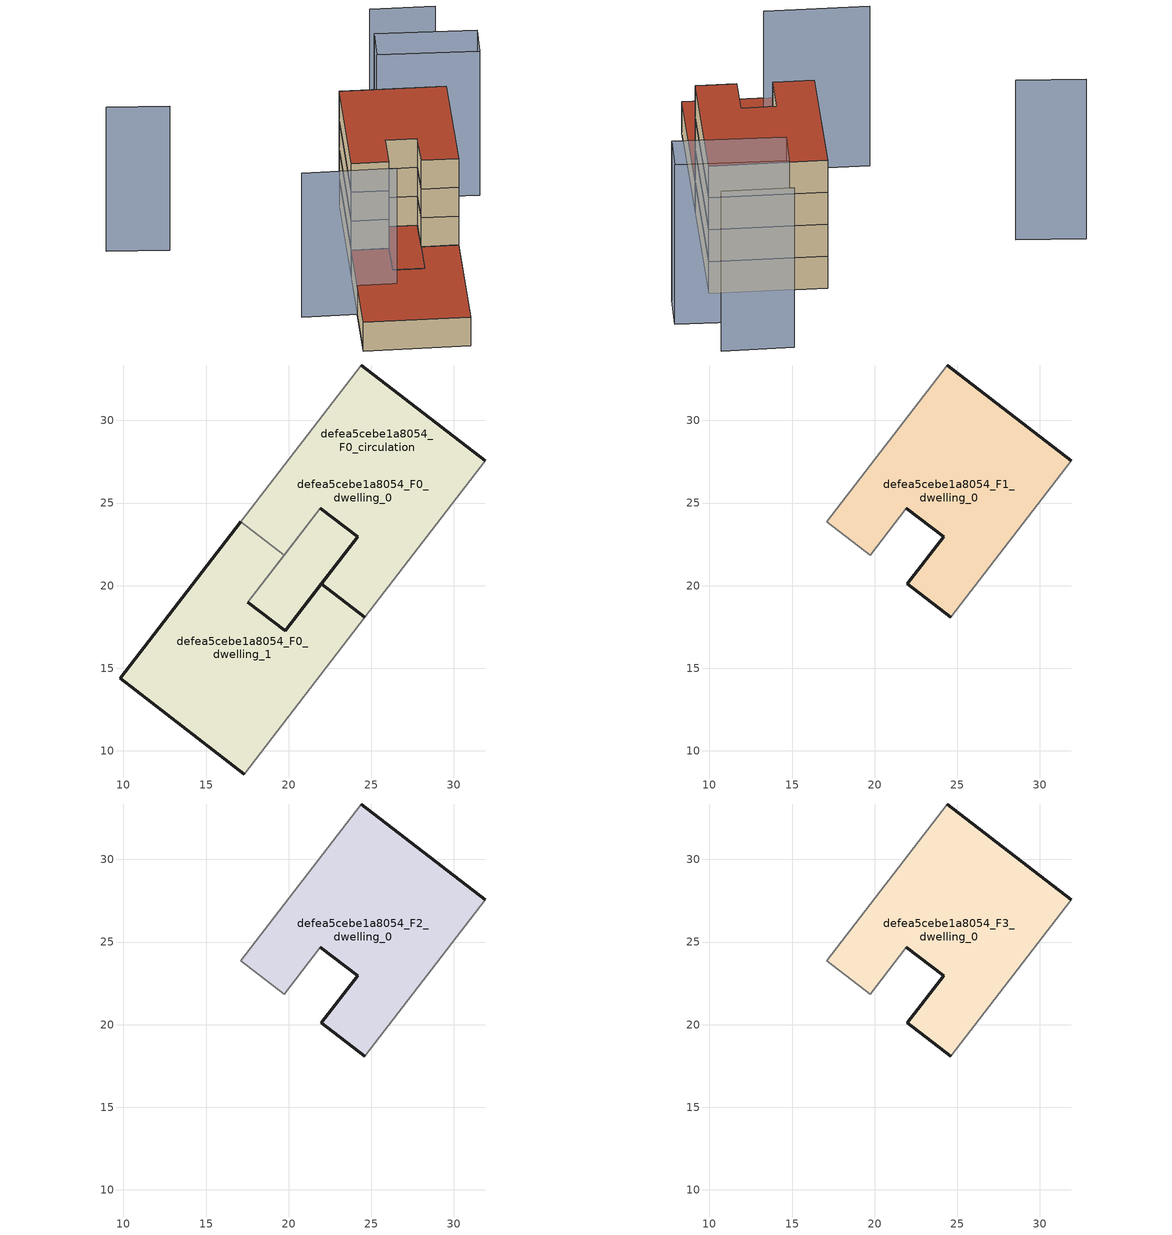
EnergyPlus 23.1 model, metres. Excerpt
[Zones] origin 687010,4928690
defea5cebe1a8054_F0_dwelling_0
 floor ground (EU_floor_Construction): 24.17,22.96 23.31,21.85 21.98,20.11 19.79,17.27 17.54,19 21.05,23.57 21.91,24.69 z0; 31.91,27.57 24.61,18.09 21.98,20.11 23.31,21.85 24.17,22.96 21.91,24.69 21.05,23.57 19.72,21.85 17.09,23.87 24.39,33.35 z0
 wall outside (EU_wall_Construction): 31.91,27.57 24.39,33.35 / 21.91,24.69 24.17,22.96 21.98,20.11 24.61,18.09 z0:3
 wall adiabatic (EU_wall_Construction): 24.39,33.35 17.09,23.87 / 19.72,21.85 21.91,24.69 / 24.61,18.09 31.91,27.57 z0:3
 wall to defea5cebe1a8054_F0_dwelling_1 (EU_wall_Construction): 17.09,23.87 19.72,21.85 z0:3
 roof outside (EU_floor_Construction): 24.61,18.09 31.91,27.57 24.39,33.35 17.09,23.87 19.72,21.85 21.05,23.57 21.91,24.69 24.17,22.96 23.31,21.85 21.98,20.11 z3; 21.98,20.11 23.41,21.97 24.17,22.96 21.91,24.69 21.05,23.57 17.54,19 19.79,17.27 z3
defea5cebe1a8054_F0_dwelling_1
 floor ground (EU_floor_Construction): 21.98,20.11 24.61,18.09 17.32,8.6 9.8,14.39 17.09,23.87 19.72,21.85 17.54,19 19.79,17.27 z0; 24.17,22.96 21.98,20.11 19.79,17.27 17.54,19 21.91,24.69 z0
 wall outside (EU_wall_Construction): 17.09,23.87 9.8,14.39 17.32,8.6 / 24.61,18.09 21.98,20.11 19.79,17.27 17.54,19 z0:3
 wall adiabatic (EU_wall_Construction): 17.32,8.6 24.61,18.09 / 17.54,19 19.72,21.85 z0:3
 roof outside (EU_roof_Construction): 24.17,22.96 21.91,24.69 17.54,19 19.79,17.27 21.98,20.11 z3; 17.32,8.6 24.61,18.09 21.98,20.11 19.79,17.27 17.54,19 19.72,21.85 17.09,23.87 9.8,14.39 z3
defea5cebe1a8054_F0_circulation
 floor ground (EU_floor_Construction): 24.17,22.96 23.31,21.85 21.98,20.11 19.79,17.27 17.54,19 21.05,23.57 21.91,24.69 z0; 31.91,27.57 24.61,18.09 21.98,20.11 23.49,22.07 24.17,22.96 21.91,24.69 20.79,23.23 19.72,21.85 17.09,23.87 24.39,33.35 z0; 21.98,20.11 24.61,18.09 17.32,8.6 9.8,14.39 17.09,23.87 19.72,21.85 17.54,19 19.79,17.27 z0
 wall outside (EU_wall_Construction): 17.54,19 19.79,17.27 24.17,22.96 21.91,24.69 z0:3
 wall adiabatic (EU_wall_Construction): 21.91,24.69 17.54,19 z0:3
 roof outside (EU_roof_Construction): 21.98,20.11 23.31,21.85 24.17,22.96 21.91,24.69 21.05,23.57 17.54,19 19.79,17.27 z3; 24.61,18.09 31.91,27.57 24.39,33.35 17.09,23.87 19.72,21.85 20.79,23.23 21.91,24.69 24.17,22.96 23.49,22.07 21.98,20.11 z3; 17.32,8.6 24.61,18.09 21.98,20.11 19.79,17.27 17.54,19 19.72,21.85 17.09,23.87 9.8,14.39 z3
defea5cebe1a8054_F1_dwelling_0
 floor outside (EU_floor_Construction): 31.91,27.57 24.61,18.09 21.98,20.11 23.31,21.85 24.17,22.96 21.91,24.69 19.72,21.85 17.09,23.87 24.39,33.35 z3
 wall outside (EU_wall_Construction): 31.91,27.57 24.39,33.35 / 21.91,24.69 24.17,22.96 21.98,20.11 24.61,18.09 z3:6
 wall adiabatic (EU_wall_Construction): 24.39,33.35 17.09,23.87 19.72,21.85 21.91,24.69 / 24.61,18.09 31.91,27.57 z3:6
defea5cebe1a8054_F2_dwelling_0
 floor to defea5cebe1a8054_F1_dwelling_0 (EU_floor_Construction): 31.91,27.57 24.61,18.09 21.98,20.11 24.17,22.96 21.91,24.69 19.72,21.85 17.09,23.87 24.39,33.35 z6
 wall outside (EU_wall_Construction): 31.91,27.57 24.39,33.35 / 21.91,24.69 24.17,22.96 21.98,20.11 24.61,18.09 z6:9
 wall adiabatic (EU_wall_Construction): 24.39,33.35 17.09,23.87 19.72,21.85 21.91,24.69 / 24.61,18.09 31.91,27.57 z6:9
defea5cebe1a8054_F3_dwelling_0
 floor to defea5cebe1a8054_F2_dwelling_0 (EU_floor_Construction): 31.91,27.57 24.61,18.09 21.98,20.11 24.17,22.96 21.91,24.69 19.72,21.85 17.09,23.87 24.39,33.35 z9
 wall outside (EU_wall_Construction): 31.91,27.57 24.39,33.35 / 21.91,24.69 24.17,22.96 21.98,20.11 24.61,18.09 z9:12
 wall adiabatic (EU_wall_Construction): 24.39,33.35 17.09,23.87 19.72,21.85 21.91,24.69 / 24.61,18.09 31.91,27.57 z9:12
 roof outside (EU_roof_Construction): 24.61,18.09 31.91,27.57 24.39,33.35 17.09,23.87 19.72,21.85 21.91,24.69 24.17,22.96 21.98,20.11 z12
shading: 16.29,17.08 9.59,22.21 / 36.96,34.5 32.34,38.04 / 8.51,38.19 4.31,41.88 / 34.78,26.37 27.69,32.07 / 27.69,32.07 29.88,34.79 / 29.88,34.79 36.97,29.09 / 36.97,29.09 34.78,26.37 z0:15
[Building]
EU S2 Campaign: North Axis=0; Terrain=City; Solar Distribution=FullExterior
[Site:Location]
Bologna: Latitude=44.5; Longitude=11.25; Time Zone=1; Elevation=37
[SizingPeriod:WeatherFileDays]
AnnualSizingPeriod: Begin Month=1; Begin Day of Month=1; End Month=12; End Day of Month=31; Day of Week for Start Day=Monday; Use Weather File Daylight Saving Period=No; Use Weather File Rain and Snow Indicators=No
[MATERIAL]
EU_InternalMass_Material: Roughness=MediumRough; Thickness=0.1; Conductivity=1; Density=1800; Specific Heat=900; Thermal Absorptance=0.9; Solar Absorptance=0.7; Visible Absorptance=0.7
[MATERIAL:NOMASS] Roughness=MediumRough; Thermal Absorptance=0.9; Solar Absorptance=0.7; Visible Absorptance=0.7
Name | Thermal Resistance
EU_wall_NoMass | 0.937881
EU_roof_NoMass | 0.548572
EU_floor_NoMass | 0.71348
[CONSTRUCTION]
EU_wall_Construction: EU_wall_NoMass
EU_roof_Construction: EU_roof_NoMass
EU_floor_Construction: EU_floor_NoMass
EU_InternalMass_Construction: EU_InternalMass_Material
[ZONE] Type=1; Multiplier=1; Ceiling Height=autocalculate; Floor Area=autocalculate; Part of Total Floor Area=Yes
Name | Volume
defea5cebe1a8054_F0_dwelling_0 | 371.112
defea5cebe1a8054_F1_dwelling_0; defea5cebe1a8054_F2_dwelling_0; defea5cebe1a8054_F3_dwelling_0 | 309.828
defea5cebe1a8054_F0_dwelling_1 | 371.11
defea5cebe1a8054_F0_circulation | 680.94
[INTERNALMASS] Construction=EU_InternalMass_Construction
Name | Zone or ZoneList | Surface Area
defea5cebe1a8054_F0_dwelling_0_EU_InternalMass | defea5cebe1a8054_F0_dwelling_0 | 103.276
defea5cebe1a8054_F0_dwelling_1_EU_InternalMass | defea5cebe1a8054_F0_dwelling_1 | 103.276
defea5cebe1a8054_F1_dwelling_0_EU_InternalMass | defea5cebe1a8054_F1_dwelling_0 | 227.64
defea5cebe1a8054_F2_dwelling_0_EU_InternalMass | defea5cebe1a8054_F2_dwelling_0 | 227.64
defea5cebe1a8054_F3_dwelling_0_EU_InternalMass | defea5cebe1a8054_F3_dwelling_0 | 227.64
[OTHEREQUIPMENT] Fuel Type=Electricity; Design Level Calculation Method=Watts/Area; Power per Zone Floor Area=1; Fraction Latent=0; Fraction Radiant=0; Fraction Lost=0; Carbon Dioxide Generation Rate=0; EndUse Subcategory=EU_Step8_InternalGains
Name | Zone or ZoneList or Space or SpaceList | Schedule
EU_Step8_InternalGain_defea5cebe1a8054_F0_dwelling_0_f000 | defea5cebe1a8054_F0_dwelling_0 | EU_Step8_GainSchedule_defea5cebe1a8054_F0_dwelling_0_f000
EU_Step8_InternalGain_defea5cebe1a8054_F0_dwelling_1_f000 | defea5cebe1a8054_F0_dwelling_1 | EU_Step8_GainSchedule_defea5cebe1a8054_F0_dwelling_1_f000
EU_Step8_InternalGain_defea5cebe1a8054_F1_dwelling_0_f000 | defea5cebe1a8054_F1_dwelling_0 | EU_Step8_GainSchedule_defea5cebe1a8054_F1_dwelling_0_f000
EU_Step8_InternalGain_defea5cebe1a8054_F2_dwelling_0_f000 | defea5cebe1a8054_F2_dwelling_0 | EU_Step8_GainSchedule_defea5cebe1a8054_F2_dwelling_0_f000
EU_Step8_InternalGain_defea5cebe1a8054_F3_dwelling_0_f000 | defea5cebe1a8054_F3_dwelling_0 | EU_Step8_GainSchedule_defea5cebe1a8054_F3_dwelling_0_f000
[ZONEINFILTRATION:DESIGNFLOWRATE]
EU_Circulation_Infiltration_defea5cebe1a8054_F0_circulation: Zone or ZoneList or Space or SpaceList=defea5cebe1a8054_F0_circulation; Schedule=EU_AlwaysOn; Design Flow Rate Calculation Method=Flow/Area; Flow Rate per Floor Area=0.0005; Constant Term Coefficient=1; Temperature Term Coefficient=0; Velocity Term Coefficient=0; Velocity Squared Term Coefficient=0
[ZONEVENTILATION:DESIGNFLOWRATE] Schedule=EU_AlwaysOn; Design Flow Rate Calculation Method=AirChanges/Hour; Air Changes per Hour=0.687892; Ventilation Type=Natural; Fan Pressure Rise=0; Fan Total Efficiency=1; Constant Term Coefficient=1; Temperature Term Coefficient=0; Velocity Term Coefficient=0; Velocity Squared Term Coefficient=0; Minimum Indoor Temperature=-100; Maximum Indoor Temperature=100; Delta Temperature=-100; Minimum Outdoor Temperature=-100; Maximum Outdoor Temperature=100; Maximum Wind Speed=40
Name | Zone or ZoneList or Space or SpaceList
EU_ConstantAir_defea5cebe1a8054_F0_dwelling_0 | defea5cebe1a8054_F0_dwelling_0
EU_ConstantAir_defea5cebe1a8054_F0_dwelling_1 | defea5cebe1a8054_F0_dwelling_1
EU_ConstantAir_defea5cebe1a8054_F1_dwelling_0 | defea5cebe1a8054_F1_dwelling_0
EU_ConstantAir_defea5cebe1a8054_F2_dwelling_0 | defea5cebe1a8054_F2_dwelling_0
EU_ConstantAir_defea5cebe1a8054_F3_dwelling_0 | defea5cebe1a8054_F3_dwelling_0
[HVACTEMPLATE:THERMOSTAT] Constant Heating Setpoint=20; Constant Cooling Setpoint=50
EU_HeatOnly_defea5cebe1a8054_F0_dwelling_0; EU_HeatOnly_defea5cebe1a8054_F0_dwelling_1; EU_HeatOnly_defea5cebe1a8054_F1_dwelling_0; EU_HeatOnly_defea5cebe1a8054_F2_dwelling_0; EU_HeatOnly_defea5cebe1a8054_F3_dwelling_0
[HVACTEMPLATE:ZONE:IDEALLOADSAIRSYSTEM] System Availability Schedule=EU_AlwaysOn; Maximum Heating Supply Air Temperature=50; Minimum Cooling Supply Air Temperature=13; Maximum Heating Supply Air Humidity Ratio=0.0156; Minimum Cooling Supply Air Humidity Ratio=0.0077; Heating Limit=NoLimit; Cooling Limit=NoLimit; Heating Availability Schedule=EU_AlwaysOn; Cooling Availability Schedule=EU_CoolingOff; Dehumidification Control Type=ConstantSensibleHeatRatio; Cooling Sensible Heat Ratio=0.7; Dehumidification Setpoint=60; Humidification Control Type=None; Humidification Setpoint=30; Outdoor Air Method=None; Outdoor Air Flow Rate per Person=0.00944; Outdoor Air Flow Rate per Zone Floor Area=0; Outdoor Air Flow Rate per Zone=0; Demand Controlled Ventilation Type=None; Outdoor Air Economizer Type=NoEconomizer; Heat Recovery Type=None; Sensible Heat Recovery Effectiveness=0.7; Latent Heat Recovery Effectiveness=0.65
Name | Template Thermostat
defea5cebe1a8054_F0_dwelling_0 | EU_HeatOnly_defea5cebe1a8054_F0_dwelling_0
defea5cebe1a8054_F0_dwelling_1 | EU_HeatOnly_defea5cebe1a8054_F0_dwelling_1
defea5cebe1a8054_F1_dwelling_0 | EU_HeatOnly_defea5cebe1a8054_F1_dwelling_0
defea5cebe1a8054_F2_dwelling_0 | EU_HeatOnly_defea5cebe1a8054_F2_dwelling_0
defea5cebe1a8054_F3_dwelling_0 | EU_HeatOnly_defea5cebe1a8054_F3_dwelling_0
[SIZING:ZONE] Zone Cooling Design Supply Air Temperature Input Method=SupplyAirTemperature; Zone Cooling Design Supply Air Temperature=13; Zone Heating Design Supply Air Temperature Input Method=SupplyAirTemperature; Zone Heating Design Supply Air Temperature=50; Zone Cooling Design Supply Air Humidity Ratio=0.008; Zone Heating Design Supply Air Humidity Ratio=0.008; Cooling Design Air Flow Method=DesignDay; Cooling Design Air Flow Rate=0; Cooling Minimum Air Flow per Zone Floor Area=0.000762; Cooling Minimum Air Flow=0; Cooling Minimum Air Flow Fraction=0.2; Heating Design Air Flow Method=DesignDay; Heating Design Air Flow Rate=0; Heating Maximum Air Flow per Zone Floor Area=0.002032; Heating Maximum Air Flow=0.141576; Heating Maximum Air Flow Fraction=0.3; Account for Dedicated Outdoor Air System=No; Dedicated Outdoor Air System Control Strategy=NeutralSupplyAir; Dedicated Outdoor Air Low Setpoint Temperature for Design=autosize; Dedicated Outdoor Air High Setpoint Temperature for Design=autosize; Zone Load Sizing Method=Sensible Load Only No Latent Load; Zone Latent Cooling Design Supply Air Humidity Ratio Input Method=HumidityRatioDifference; Zone Cooling Design Supply Air Humidity Ratio Difference=0.005; Zone Latent Heating Design Supply Air Humidity Ratio Input Method=HumidityRatioDifference; Zone Humidification Design Supply Air Humidity Ratio Difference=0.005
defea5cebe1a8054_F0_dwelling_0; defea5cebe1a8054_F0_dwelling_1; defea5cebe1a8054_F1_dwelling_0; defea5cebe1a8054_F2_dwelling_0; defea5cebe1a8054_F3_dwelling_0
[SCHEDULE:CONSTANT]
Name | Hourly Value
EU_AlwaysOn | 1
EU_CoolingOff | 0
[SCHEDULE:FILE] Column Number=1; Rows to Skip at Top=0; Number of Hours of Data=8760; Column Separator=Comma; Interpolate to Timestep=No; Minutes per Item=60; Adjust Schedule for Daylight Savings=Yes
Name | File
EU_Step8_GainSchedule_defea5cebe1a8054_F0_dwelling_0_f000 | ../../schedules/defea5cebe1a8054/defea5cebe1a8054_F0_dwelling_0_f000_gain.csv
EU_Step8_GainSchedule_defea5cebe1a8054_F0_dwelling_1_f000 | ../../schedules/defea5cebe1a8054/defea5cebe1a8054_F0_dwelling_1_f000_gain.csv
EU_Step8_GainSchedule_defea5cebe1a8054_F1_dwelling_0_f000 | ../../schedules/defea5cebe1a8054/defea5cebe1a8054_F1_dwelling_0_f000_gain.csv
EU_Step8_GainSchedule_defea5cebe1a8054_F2_dwelling_0_f000 | ../../schedules/defea5cebe1a8054/defea5cebe1a8054_F2_dwelling_0_f000_gain.csv
EU_Step8_GainSchedule_defea5cebe1a8054_F3_dwelling_0_f000 | ../../schedules/defea5cebe1a8054/defea5cebe1a8054_F3_dwelling_0_f000_gain.csv
